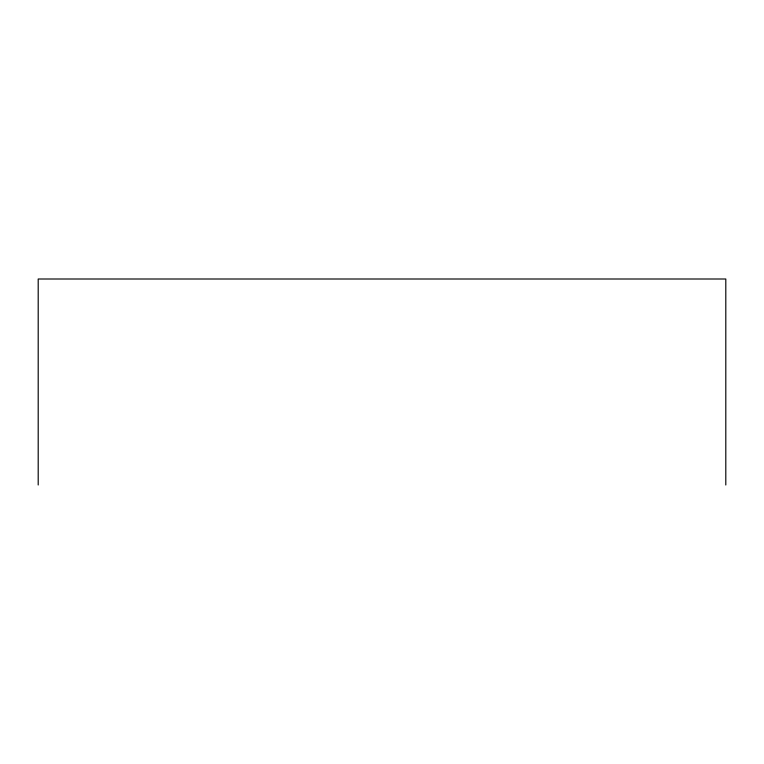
<?xml version="1.0" encoding="UTF-8"?>
<svg xmlns="http://www.w3.org/2000/svg" width="764" height="764" viewBox="0 0 764 764"><rect width="100%" height="100%" fill="white"/><g stroke="black" fill="none" stroke-linecap="round" stroke-linejoin="round"><path stroke-width="1.15" d="M725.8 484.997L725.8 279.003L38.2 279.003L38.2 484.997"/></g></svg>
